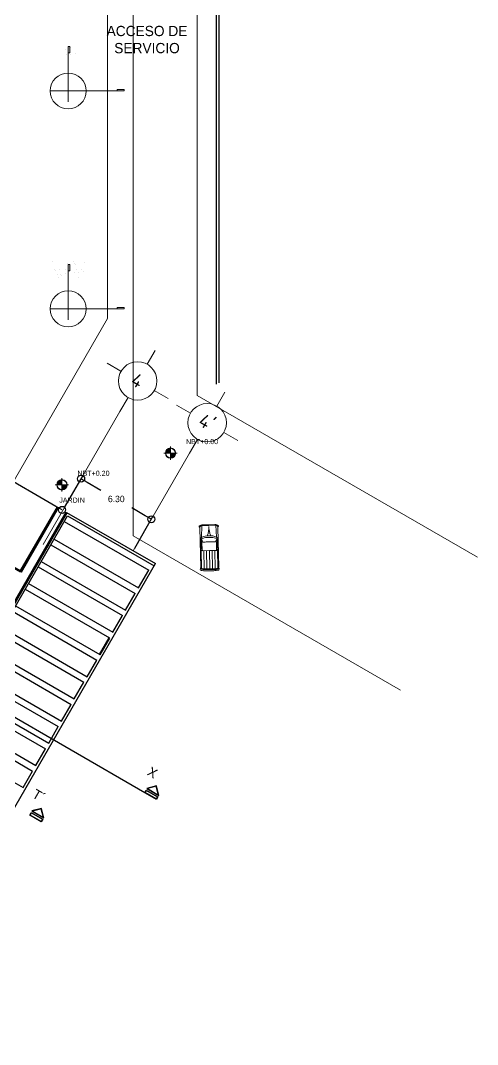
# Model space of a CAD drawing. Header units: millimetres. Extents: x 255 to 764, y 60 to 269.
# Drawn here: x 728.7 to 764.3, y 148.3 to 228.2 of the extents above; entities that cross this region are included whole.
import ezdxf
from ezdxf.enums import TextEntityAlignment as Align

# ---------------------------------------------------------------- set-up
doc = ezdxf.new("R2010")
doc.units = ezdxf.units.MM
doc.linetypes.add('ACAD_ISO10W100', pattern=[18, 12, -3, 0, -3])
for name, color, linetype, lineweight in [('ARBOLES A', 1, 'Continuous', 9), ('AUTOS', 1, 'Continuous', 9), ('BANQUETA', 2, 'Continuous', 20), ('EJES', 2, 'ACAD_ISO10W100', 20), ('FACHADA 01', 6, 'Continuous', 60), ('FACHADA 03', 4, 'Continuous', 40), ('FACHADA 04', 3, 'Continuous', 30), ('FACHADA 05', 2, 'Continuous', 20), ('mobiliario', 1, 'Continuous', 0), ('TEXTO 02', 1, 'Continuous', 13)]:
    doc.layers.add(name, color=color, linetype=linetype, lineweight=lineweight)
doc.styles.add('style3', font='isocpeur.ttf')
doc.dimstyles.get("Standard").update_dxf_attribs({"dimtxt": 1.5, "dimasz": 0.25, "dimexe": 0.2, "dimexo": 0.25, "dimgap": 0.1, "dimtad": 0, "dimtih": 1, "dimtoh": 1, "dimdec": 4, "dimzin": 0, "dimdsep": 46, "dimtxsty": 'Standard', "dimblk": 'ORIGIN', "dimcen": 0.2, "dimclrd": 1, "dimclre": 2, "dimclrt": 3, "dimadec": 0, "dimazin": 0, "dimtfac": 1, "dimtdec": 4, "dimtofl": 0, "dimtmove": 0, "dimatfit": 3, "dimldrblk": 'ORIGIN', "dimfxl": 1, "dimtolj": 1, "dimtzin": 0, "dimarcsym": 0})

# ---------------------------------------------------------------- blocks, each defined once
blk = doc.blocks.new('Boln')
at = {"color": 5}
for p, q in [((0, 1.7), (0, 2.2)), ((-0.6, 1.1), (-1.1, 1.1)), ((0.6, 1.1), (1.1, 1.1))]:
    blk.add_line(p, q, dxfattribs=at)
blk.add_line((0, 0.5), (0, 0))
blk.add_circle((0, 1.1), 0.6)
at = {"color": 9, "style": 'style3'}
blk.add_attdef('A', text='', height=0.42, dxfattribs=at).set_placement((-0.014, 0.896), align=Align.CENTER)
blk = doc.blocks.new('_Origin')
at = {"color": 0, "linetype": 'ByBlock', "lineweight": -2}
blk.add_line((0, 0), (-1, 0), dxfattribs=at)
blk.add_circle((0, 0), 0.5, dxfattribs=at)
blk = doc.blocks.new('*D13')
at = {"layer": 'ARBOLES A', "color": 2, "lineweight": -2}
for p, q in [((704.334, 206.268), (704.359, 206.311)), ((732.042, 190.259), (732.067, 190.302))]:
    blk.add_line(p, q, dxfattribs=at)
at = {"layer": 'ARBOLES A', "color": 1, "lineweight": -2}
for p, q in [((704.685, 205.776), (716.765, 198.797)), ((731.441, 190.318), (719.361, 197.297))]:
    blk.add_line(p, q, dxfattribs=at)
at = {"layer": 'Defpoints', "color": 0}
for p in [(704.209, 206.051), (731.917, 190.043), (731.917, 190.043)]:
    blk.add_point(p, dxfattribs=at)
at = {"layer": 'ARBOLES A', "color": 1, "lineweight": -2, "xscale": 0.55, "yscale": 0.55, "zscale": 0.55}
for p, rotation in [((704.209, 206.051), 149.9820950694856), ((731.917, 190.043), 329.9820950694855)]:
    blk.add_blockref('_Origin', p, dxfattribs=dict(at, rotation=rotation))
at = {"layer": 'ARBOLES A', "color": 3, "insert": (718.063, 198.047), "char_height": 0.5, "attachment_point": 5}
blk.add_mtext('\\A1;32.00', dxfattribs=at)
blk = doc.blocks.new('*D32')
at = {"layer": 'ARBOLES A', "color": 2, "lineweight": -2}
for p, q in [((732.11, 190.232), (733.555, 192.735)), ((737.589, 187.068), (739.035, 189.571))]:
    blk.add_line(p, q, dxfattribs=at)
at = {"layer": 'ARBOLES A', "color": 1, "lineweight": -2}
for p, q in [((733.881, 192.2), (734.936, 191.591)), ((738.408, 189.586), (737.353, 190.195))]:
    blk.add_line(p, q, dxfattribs=at)
at = {"layer": 'Defpoints', "color": 0}
for p in [(731.985, 190.015), (738.885, 189.311), (737.464, 186.851)]:
    blk.add_point(p, dxfattribs=at)
at = {"layer": 'ARBOLES A', "color": 1, "lineweight": -2, "xscale": 0.55, "yscale": 0.55, "zscale": 0.55}
for p, rotation in [((733.405, 192.475), 150.0000000000011), ((738.885, 189.311), 330.0000000000011)]:
    blk.add_blockref('_Origin', p, dxfattribs=dict(at, rotation=rotation))
at = {"layer": 'ARBOLES A', "color": 3, "insert": (736.145, 190.893), "char_height": 0.5, "attachment_point": 5}
blk.add_mtext('\\A1;6.30', dxfattribs=at)

msp = doc.modelspace()

# ---------------------------------------------------------------- hatches: boundary and pattern name
at = {"layer": 'FACHADA 05'}
h = msp.add_hatch(color=256, dxfattribs=at)
h.paths.add_polyline_path([(740.377, 194.847, 0.414214), (740.002, 194.472), (740.377, 194.472)])
h.paths.add_polyline_path([(740.752, 194.472), (740.377, 194.472), (740.377, 194.097, 0.414214)])
h = msp.add_hatch(color=256, dxfattribs=at)
h.paths.add_polyline_path([(731.911, 192.372, 0.414214), (731.536, 191.997), (731.911, 191.997)])
h.paths.add_polyline_path([(732.286, 191.997), (731.911, 191.997), (731.911, 191.622, 0.414214)])

# ---------------------------------------------------------------- linework, layer by layer
at = {"layer": 'ARBOLES A'}
for p, q in [((732.395, 221.88), (732.395, 226.189)), ((730.984, 222.729), (736.76, 222.729)), ((732.395, 204.88), (732.395, 209.189)), ((730.984, 205.729), (736.76, 205.729))]:
    msp.add_line(p, q, dxfattribs=at)
at = {"layer": 'ARBOLES A', "lineweight": 0}
for p, q in [((732.577, 226.158), (732.577, 226.158)), ((732.2, 225.978), (732.2, 225.978)), ((732.291, 225.573), (732.291, 225.573)), ((732.555, 225.608), (732.555, 225.608)), ((732.968, 225.662), (732.968, 225.662)), ((736.207, 222.832), (736.207, 222.832)), ((731.206, 209.429), (731.206, 209.429)), ((732.788, 209.432), (732.788, 209.432)), ((731.348, 208.832), (731.348, 208.832)), ((731.441, 208.747), (731.441, 208.747)), ((731.717, 208.794), (731.717, 208.794)), ((732.213, 208.788), (732.213, 208.788)), ((732.33, 209.264), (732.33, 209.264)), ((732.427, 208.652), (732.427, 208.652)), ((732.875, 209.278), (732.875, 209.278)), ((732.91, 208.556), (732.91, 208.556)), ((732.968, 209.192), (732.968, 209.192)), ((733.047, 208.811), (733.047, 208.811)), ((733.174, 208.591), (733.174, 208.591)), ((733.41, 208.788), (733.41, 208.788)), ((733.587, 208.645), (733.587, 208.645)), ((733.702, 209.314), (733.702, 209.314)), ((731.543, 208.376), (731.543, 208.376)), ((731.616, 208.157), (731.616, 208.157)), ((731.807, 208.411), (731.807, 208.411)), ((731.883, 208.342), (731.883, 208.342)), ((732.22, 208.465), (732.22, 208.465)), ((732.362, 208.285), (732.362, 208.285)), ((733.198, 208.16), (733.198, 208.16))]:
    msp.add_line(p, q, dxfattribs=at)
at = {"layer": 'ARBOLES A'}
for points in [[(732.395, 226.189), (732.513, 226.189), (732.513, 225.705), (732.395, 225.705)], [(736.76, 222.729), (736.213, 222.729), (736.213, 222.845), (736.76, 222.845)], [(732.395, 209.189), (732.513, 209.189), (732.513, 208.705), (732.395, 208.705)], [(736.76, 205.729), (736.213, 205.729), (736.213, 205.845), (736.76, 205.845)]]:
    msp.add_lwpolyline(points, close=True, dxfattribs=at)
for centre in [(732.395, 222.729), (732.395, 205.729)]:
    msp.add_circle(centre, 1.4, dxfattribs=at)
at = {"layer": 'AUTOS', "linetype": 'Continuous'}
for p, q in [((742.666, 188.68), (742.622, 188.705)), ((742.662, 188.64), (742.727, 185.556)), ((742.806, 188.822), (742.803, 187.888)), ((743.363, 188.836), (742.841, 188.825)), ((743.362, 188.89), (742.892, 188.881)), ((743.362, 188.89), (743.831, 188.9)), ((743.363, 188.836), (743.885, 188.847)), ((743.919, 188.845), (743.962, 187.912)), ((744.065, 188.709), (744.108, 188.735)), ((744.071, 188.669), (744.135, 185.585)), ((742.702, 187.81), (742.825, 187.496)), ((742.786, 187.774), (742.886, 187.52)), ((743.382, 187.893), (743.206, 187.89)), ((743.38, 188.027), (743.244, 188.024)), ((743.38, 188.027), (743.516, 188.03)), ((743.382, 187.893), (743.559, 187.897)), ((743.983, 187.798), (743.894, 187.541)), ((744.066, 187.838), (743.955, 187.52)), ((742.708, 187.648), (742.775, 187.477)), ((742.708, 187.648), (742.721, 187.022)), ((742.721, 187.022), (742.785, 187.023)), ((742.775, 187.477), (742.785, 187.023)), ((742.825, 187.496), (742.837, 186.924)), ((743.39, 187.546), (743.212, 187.542)), ((743.39, 187.546), (743.567, 187.55)), ((743.955, 187.52), (743.967, 186.947)), ((744.067, 187.677), (744.007, 187.502)), ((744.007, 187.502), (744.016, 187.048)), ((744.08, 187.05), (744.016, 187.048)), ((744.067, 187.677), (744.08, 187.05)), ((742.837, 186.924), (742.698, 186.921)), ((743.404, 186.869), (742.7, 186.855)), ((742.766, 186.856), (742.793, 185.557)), ((742.978, 186.86), (743.008, 185.446)), ((743.191, 186.865), (743.22, 185.45)), ((743.404, 186.869), (744.108, 186.884)), ((743.404, 186.869), (743.433, 185.455)), ((743.616, 186.874), (743.646, 185.459)), ((743.829, 186.878), (743.859, 185.463)), ((743.967, 186.947), (744.107, 186.95)), ((744.042, 186.883), (744.069, 185.584)), ((742.736, 185.502), (742.713, 185.472)), ((742.911, 185.444), (743.433, 185.455)), ((742.912, 185.378), (743.434, 185.389)), ((743.955, 185.465), (743.433, 185.455)), ((743.957, 185.399), (743.434, 185.389)), ((744.128, 185.531), (744.152, 185.502)), ((743.437, 185.291), (743.12, 185.285)), ((743.437, 185.291), (743.753, 185.298))]:
    msp.add_line(p, q, dxfattribs=at)
for centre, radius, start, end in [((742.641, 188.739), 0.0396, 132.7459, 241.28777), ((742.901, 188.458), 0.423, 91.19037, 132.7459), ((742.844, 188.644), 0.182, 91.19037, 181.19037), ((741.296, 188.717), 2.069, 340.42131, 1.19037), ((745.432, 188.803), 2.069, 181.19037, 201.95943), ((743.84, 188.477), 0.423, 49.63485, 91.19037), ((743.889, 188.665), 0.182, 1.19037, 91.19037), ((744.088, 188.769), 0.0396, 301.09298, 49.63485), ((743.261, 187.187), 0.837, 91.19037, 133.9616), ((743.224, 187.006), 0.884, 91.19037, 119.70376), ((743.533, 187.193), 0.837, 48.41915, 91.19037), ((743.577, 187.013), 0.884, 62.67698, 91.19037), ((743.342, 183.115), 4.429, 91.19037, 95.90875), ((743.621, 183.121), 4.429, 86.472, 91.19037), ((742.903, 186.925), 0.0661, 181.19037, 271.19037), ((743.901, 186.946), 0.0661, 271.19037, 1.19037), ((742.787, 185.414), 0.0946, 142.10419, 256.7254), ((742.908, 185.56), 0.182, 181.19037, 271.19037), ((742.908, 185.56), 0.116, 181.19037, 271.19037), ((743.953, 185.581), 0.116, 271.19037, 1.19037), ((743.953, 185.581), 0.182, 271.19037, 1.19037), ((744.08, 185.441), 0.0946, 285.65535, 40.27656), ((743.091, 186.699), 1.415, 256.7254, 271.19037), ((743.724, 186.712), 1.415, 271.19037, 285.65535)]:
    msp.add_arc(centre, radius, start, end, dxfattribs=at)
at = {"layer": 'BANQUETA'}
for p, q in [((742.461, 198.977), (764.316, 186.36)), ((737.461, 188.008), (758.316, 175.967))]:
    msp.add_line(p, q, dxfattribs=at)
at = {"layer": 'EJES'}
for p, q in [((736.435, 197.724), (729.136, 185.082)), ((737.464, 186.851), (741.858, 194.462))]:
    msp.add_line(p, q, dxfattribs=at)
at = {"layer": 'FACHADA 01'}
for p, q in [((701.656, 200.828), (728.675, 185.228)), ((728.675, 185.228), (731.575, 190.251)), ((728.684, 185.223), (731.584, 190.246)), ((728.693, 185.218), (731.593, 190.241)), ((710.86, 152.79), (732.26, 189.856)), ((710.868, 152.785), (732.268, 189.851))]:
    msp.add_line(p, q, dxfattribs=at)
at = {"layer": 'FACHADA 03', "linetype": 'Continuous', "lineweight": 30, "ltscale": 0.2}
msp.add_line((697.797, 114.144), (739.197, 185.851), dxfattribs=at)
at = {"layer": 'FACHADA 03'}
msp.add_line((734.873, 178.763), (735.623, 180.062), dxfattribs=at)
at = {"layer": 'FACHADA 04'}
for p, q in [((743.961, 199.843), (743.961, 240.879)), ((744.161, 199.959), (744.161, 240.879)), ((711.042, 152.685), (732.342, 189.578)), ((732.268, 189.851), (739.197, 185.851)), ((732.342, 189.578), (739.097, 185.678)), ((732.092, 189.145), (738.673, 185.345)), ((731.042, 187.326), (737.623, 183.526)), ((731.292, 187.759), (737.873, 183.959)), ((730.042, 185.594), (736.623, 181.794)), ((730.292, 186.027), (736.873, 182.227)), ((737.873, 183.959), (738.673, 185.345)), ((729.042, 183.862), (735.623, 180.062)), ((729.292, 184.295), (735.873, 180.495)), ((736.873, 182.227), (737.623, 183.526)), ((728.292, 182.563), (734.873, 178.763)), ((728.042, 182.13), (734.623, 178.33)), ((735.873, 180.495), (736.623, 181.794)), ((727.292, 180.831), (733.873, 177.031)), ((727.042, 180.398), (733.623, 176.598)), ((726.292, 179.099), (732.873, 175.299)), ((726.042, 178.666), (732.623, 174.866)), ((733.873, 177.031), (734.623, 178.33)), ((725.042, 176.934), (731.623, 173.134)), ((725.292, 177.367), (731.873, 173.567)), ((732.873, 175.299), (733.623, 176.598)), ((724.042, 175.202), (730.623, 171.402)), ((724.292, 175.635), (730.873, 171.835)), ((731.873, 173.567), (732.623, 174.866)), ((723.042, 173.47), (729.623, 169.67)), ((723.292, 173.903), (729.873, 170.103)), ((730.873, 171.835), (731.623, 173.134)), ((722.292, 172.171), (728.873, 168.371)), ((729.873, 170.103), (730.623, 171.402)), ((728.873, 168.371), (729.623, 169.67))]:
    msp.add_line(p, q, dxfattribs=at)
at = {"layer": 'FACHADA 04', "ltscale": 0.2}
msp.add_line((738.37, 167.98), (684.042, 199.346), dxfattribs=at)
at = {"layer": 'FACHADA 04'}
for points in [[(738.488, 168.184), (739.388, 167.664), (739.27, 167.46), (738.37, 167.98)], [(738.495, 168.157), (739.361, 167.657), (739.263, 167.487), (738.397, 167.987)], [(738.523, 168.303), (739.473, 167.754), (739.272, 168.503)], [(738.575, 168.296), (739.441, 167.796), (739.258, 168.479)], [(729.517, 166.435), (730.418, 165.915), (730.3, 165.711), (729.399, 166.231)], [(729.525, 166.408), (730.391, 165.908), (730.293, 165.738), (729.427, 166.238)], [(729.553, 166.553), (730.503, 166.005), (730.302, 166.754)], [(729.605, 166.546), (730.471, 166.046), (730.288, 166.729)]]:
    msp.add_lwpolyline(points, close=True, dxfattribs=at)
at = {"layer": 'FACHADA 05'}
for p, q in [((737.461, 188.008), (737.461, 241.379)), ((742.461, 198.977), (742.461, 241.379)), ((735.461, 204.982), (735.461, 233.729)), ((725.211, 187.228), (735.461, 204.982)), ((740.377, 194.992), (740.377, 193.952)), ((740.897, 194.472), (739.857, 194.472)), ((732.431, 191.997), (731.391, 191.997)), ((731.911, 192.517), (731.911, 191.477))]:
    msp.add_line(p, q, dxfattribs=at)
for centre, radius in [((740.377, 194.472), 0.405), ((740.377, 194.472), 0.375), ((731.911, 191.997), 0.405), ((731.911, 191.997), 0.375)]:
    msp.add_circle(centre, radius, dxfattribs=at)

# ---------------------------------------------------------------- block references
at = {"layer": 'mobiliario', "xscale": 2.500000000000008, "yscale": 2.5, "zscale": 2.5, "rotation": 330.0000000000001}
for p, values in [((736.435, 197.724), {'A': '4'}), ((741.858, 194.462), {'A': '4’'})]:
    msp.add_blockref('Boln', p, dxfattribs=at).add_auto_attribs(values)

# ---------------------------------------------------------------- texts
at = {"layer": 'FACHADA 04', "char_height": 0.75, "width": 0.9786, "attachment_point": 1, "rotation": 330}
for s, insert in [('X', (738.868, 170.048)), ('T´', (729.898, 168.299))]:
    msp.add_mtext(s, dxfattribs=dict(at, insert=insert))
at = {"layer": 'FACHADA 05', "char_height": 0.4, "width": 2.6104, "attachment_point": 1}
for s, insert in [('NBT+0.00', (741.584, 195.573)), ('NBT+0.20', (733.118, 193.099))]:
    msp.add_mtext(s, dxfattribs=dict(at, insert=insert))
at = {"layer": 'TEXTO 02', "attachment_point": 1}
for s, insert, char_height, width in [('ACCESO DE \\P  SERVICIO', (735.392, 227.809), 0.8, 51.4828), ('JARDIN', (731.701, 191.004), 0.4, 25.7414)]:
    msp.add_mtext(s, dxfattribs=dict(at, insert=insert, char_height=char_height, width=width))

# ---------------------------------------------------------------- dimensions: what is measured, and where the dimension line sits
at = {"layer": 'ARBOLES A'}
for p1, p2, distance, text, picture, middle in [((704.209, 206.051), (731.917, 190.043), 0, '32.00', '*D13', (718.063, 198.047)), ((731.985, 190.015), (737.464, 186.851), 2.84, '6.30', '*D32', (736.145, 190.893))]:
    dim = msp.add_aligned_dim(p1=p1, p2=p2, distance=distance, text=text, dimstyle='Standard', override={"dimtxt": 0.5, "dimasz": 0.55, "dimexe": 0.3, "dimgap": 0.5, "dimdec": 2, "dimcen": 0.3, "dimtdec": 2}, dxfattribs=at)
    dim.commit()
    dim.dimension.update_dxf_attribs({"geometry": picture, "text_midpoint": middle})

doc.saveas('drawing.dxf')
